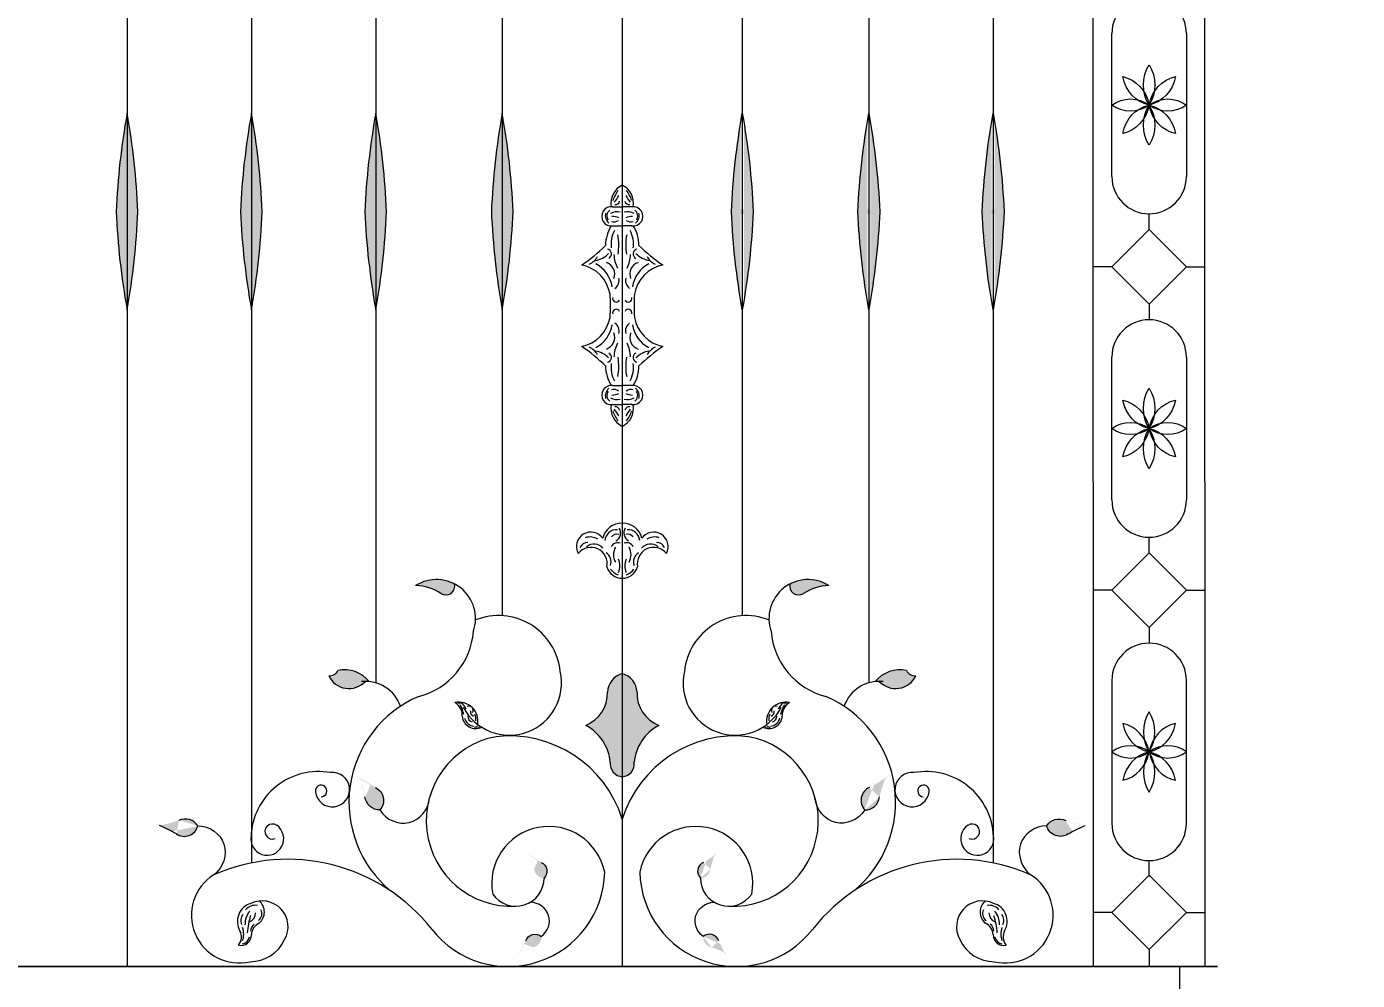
# Model space of a CAD drawing. Header units: inches. Extents: x 16.4 to 39.1, y 11.1 to 26.9.
# Drawn here: x 24.128 to 24.782, y 20.64 to 21.109 of the extents above; entities that cross this region are included whole.
import ezdxf

# ---------------------------------------------------------------- set-up
doc = ezdxf.new("R2010")
doc.units = ezdxf.units.IN
doc.header["$MEASUREMENT"] = 0
doc.styles.get("Standard").update_dxf_attribs({"font": 'arial.ttf'})
doc.dimstyles.get("Standard").update_dxf_attribs({"dimtxt": 0.1, "dimasz": 0.18, "dimexe": 0.18, "dimexo": 0.0625, "dimgap": 0.09, "dimtad": 0, "dimtoh": 1, "dimdec": 4, "dimzin": 0, "dimdsep": 46, "dimtxsty": 'Standard', "dimblk": 'OBLIQUE', "dimcen": 0.09, "dimadec": 0, "dimazin": 0, "dimtfac": 1, "dimtdec": 4, "dimtofl": 0, "dimtmove": 0, "dimatfit": 3, "dimldrblk": 'OBLIQUE', "dimfxl": 1, "dimtolj": 1, "dimtzin": 0, "dimarcsym": 0})

# ---------------------------------------------------------------- blocks, each defined once
blk = doc.blocks.new('_Oblique')
at = {"color": 0, "linetype": 'ByBlock', "lineweight": -2}
blk.add_line((-0.5, -0.5), (0.5, 0.5), dxfattribs=at)
blk = doc.blocks.new('*D5')
at = {"color": 0, "lineweight": -2, "transparency": 16777216}
for p, q in [((24.76922, 21.59037), (25.18957, 21.59037)), ((25.00957, 21.59037), (25.00957, 20.88539)), ((25.00957, 19.59468), (25.00957, 20.29966)), ((24.76922, 19.59468), (25.18957, 19.59468))]:
    blk.add_line(p, q, dxfattribs=at)
at = {"layer": 'Defpoints', "color": 0, "lineweight": 9, "transparency": 16777216}
for p in [(24.70672, 21.59037), (25.00957, 21.59037), (24.70672, 19.59468)]:
    blk.add_point(p, dxfattribs=at)
at = {"color": 0, "lineweight": -2, "transparency": 16777216, "xscale": 0.18, "yscale": 0.18, "zscale": 0.18}
for p, rotation in [((25.00957, 21.59037), 90), ((25.00957, 19.59468), 270)]:
    blk.add_blockref('_Oblique', p, dxfattribs=dict(at, rotation=rotation))
at = {"color": 0, "lineweight": 9, "transparency": 16777216, "insert": (25.00957, 20.59252), "char_height": 0.1, "attachment_point": 5, "rotation": 90}
blk.add_mtext('\\A1;1.9957', dxfattribs=at)

msp = doc.modelspace()

# ---------------------------------------------------------------- hatches: boundary and pattern name
at = {"lineweight": 9}
h = msp.add_hatch(color=256, dxfattribs=at)
edge = h.paths.add_edge_path()
edge.add_ellipse((23.87184, 21.03368), major_axis=(0, -0.33546), ratio=0.92634, start_angle=79.0206, end_angle=87.3324)
edge.add_ellipse((23.87184, 21.00245), major_axis=(0, -0.33546), ratio=0.92634, start_angle=92.6676, end_angle=100.9794)
edge.add_ellipse((24.48197, 21.00245), major_axis=(0, -0.33546), ratio=0.92634, start_angle=259.0206, end_angle=267.3324)
edge.add_ellipse((24.48197, 21.03368), major_axis=(0, -0.33546), ratio=0.92634, start_angle=-87.3324, end_angle=-79.0206)
h = msp.add_hatch(color=256, dxfattribs=at)
edge = h.paths.add_edge_path()
edge.add_ellipse((23.93295, 21.03368), major_axis=(0, -0.33546), ratio=0.92634, start_angle=79.0206, end_angle=87.3324)
edge.add_ellipse((23.93295, 21.00245), major_axis=(0, -0.33546), ratio=0.92634, start_angle=92.6676, end_angle=100.9794)
edge.add_ellipse((24.54308, 21.00245), major_axis=(0, -0.33546), ratio=0.92634, start_angle=259.0206, end_angle=267.3324)
edge.add_ellipse((24.54308, 21.03368), major_axis=(0, -0.33546), ratio=0.92634, start_angle=-87.3324, end_angle=-79.0206)
h = msp.add_hatch(color=256, dxfattribs=at)
edge = h.paths.add_edge_path()
edge.add_ellipse((23.99406, 21.03368), major_axis=(0, -0.33546), ratio=0.92634, start_angle=79.0206, end_angle=87.3324)
edge.add_ellipse((23.99406, 21.00245), major_axis=(0, -0.33546), ratio=0.92634, start_angle=92.6676, end_angle=100.9794)
edge.add_ellipse((24.60419, 21.00245), major_axis=(0, -0.33546), ratio=0.92634, start_angle=259.0206, end_angle=267.3324)
edge.add_ellipse((24.60419, 21.03368), major_axis=(0, -0.33546), ratio=0.92634, start_angle=-87.3324, end_angle=-79.0206)
h = msp.add_hatch(color=256, dxfattribs=at)
edge = h.paths.add_edge_path()
edge.add_ellipse((24.05625, 21.03368), major_axis=(0, -0.33546), ratio=0.92634, start_angle=79.0206, end_angle=87.3324)
edge.add_ellipse((24.05625, 21.00245), major_axis=(0, -0.33546), ratio=0.92634, start_angle=92.6676, end_angle=100.9794)
edge.add_ellipse((24.66638, 21.00245), major_axis=(0, -0.33546), ratio=0.92634, start_angle=259.0206, end_angle=267.3324)
edge.add_ellipse((24.66638, 21.03368), major_axis=(0, -0.33546), ratio=0.92634, start_angle=-87.3324, end_angle=-79.0206)
h = msp.add_hatch(color=256, dxfattribs=at)
edge = h.paths.add_edge_path()
edge.add_ellipse((24.78437, 21.03368), major_axis=(0, -0.33546), ratio=0.92634, start_angle=272.6676, end_angle=280.9794, ccw=False)
edge.add_ellipse((24.78437, 21.00245), major_axis=(0, -0.33546), ratio=0.92634, start_angle=259.0206, end_angle=267.3324, ccw=False)
edge.add_ellipse((24.17424, 21.00245), major_axis=(0, -0.33546), ratio=0.92634, start_angle=92.6676, end_angle=100.9794, ccw=False)
edge.add_ellipse((24.17424, 21.03368), major_axis=(0, -0.33546), ratio=0.92634, start_angle=439.0206, end_angle=447.3324, ccw=False)
h = msp.add_hatch(color=256, dxfattribs=at)
edge = h.paths.add_edge_path()
edge.add_ellipse((24.84656, 21.03368), major_axis=(0, -0.33546), ratio=0.92634, start_angle=272.6676, end_angle=280.9794, ccw=False)
edge.add_ellipse((24.84656, 21.00245), major_axis=(0, -0.33546), ratio=0.92634, start_angle=259.0206, end_angle=267.3324, ccw=False)
edge.add_ellipse((24.23644, 21.00245), major_axis=(0, -0.33546), ratio=0.92634, start_angle=92.6676, end_angle=100.9794, ccw=False)
edge.add_ellipse((24.23644, 21.03368), major_axis=(0, -0.33546), ratio=0.92634, start_angle=439.0206, end_angle=447.3324, ccw=False)
h = msp.add_hatch(color=256, dxfattribs=at)
edge = h.paths.add_edge_path()
edge.add_ellipse((24.90767, 21.03368), major_axis=(0, -0.33546), ratio=0.92634, start_angle=272.6676, end_angle=280.9794, ccw=False)
edge.add_ellipse((24.90767, 21.00245), major_axis=(0, -0.33546), ratio=0.92634, start_angle=259.0206, end_angle=267.3324, ccw=False)
edge.add_ellipse((24.29754, 21.00245), major_axis=(0, -0.33546), ratio=0.92634, start_angle=92.6676, end_angle=100.9794, ccw=False)
edge.add_ellipse((24.29754, 21.03368), major_axis=(0, -0.33546), ratio=0.92634, start_angle=439.0206, end_angle=447.3324, ccw=False)
for points in [[(24.31875, 20.83419, -0.149628), (24.3312, 20.83031, 0.676962), (24.33789, 20.83501, 0.267714)], [(24.50273, 20.83501, 0.676962), (24.50943, 20.83031, -0.149628), (24.52187, 20.83419, 0.267714)], [(24.28056, 20.7925, -0.323701), (24.27606, 20.78991, 0.533353), (24.29402, 20.78713, -0.026856), (24.29598, 20.78703, 0.280105)], [(24.40239, 20.76551, -0.250376), (24.41443, 20.74735, 0.43218), (24.42031, 20.74026), (24.42031, 20.79096, 0.327271), (24.41306, 20.78184, -0.316248)], [(24.42756, 20.78184, 0.327271), (24.42031, 20.79096), (24.42031, 20.74026, 0.43218), (24.4262, 20.74735, -0.250376), (24.43823, 20.76551, -0.316248)], [(24.54464, 20.78703, -0.026856), (24.5466, 20.78713, 0.533353), (24.56457, 20.78991, -0.323701), (24.56006, 20.7925, 0.280105)]]:
    msp.add_hatch(color=256, dxfattribs=at).paths.add_polyline_path(points)
h = msp.add_hatch(color=256, dxfattribs=at)
edge = h.paths.add_edge_path()
edge.add_ellipse((24.23455, 20.71594), major_axis=(0.01267, -0.06465), ratio=0.92634, start_angle=92.4443, end_angle=100.98715, ccw=False)
edge.add_ellipse((24.30059, 20.73126), major_axis=(0.00141, -0.00719), ratio=0.92634, start_angle=266.2634, end_angle=352.1337)
edge.add_ellipse((24.29688, 20.72882), major_axis=(0.00126, -0.00643), ratio=0.92634, start_angle=31.57339, end_angle=149.60817)
edge.add_ellipse((24.32685, 20.79973), major_axis=(0.01392, -0.07108), ratio=0.92634, start_angle=315.79852, end_angle=323.43081, ccw=False)
h = msp.add_hatch(color=256, dxfattribs=at)
edge = h.paths.add_edge_path()
edge.add_ellipse((24.60607, 20.71594), major_axis=(-0.01267, -0.06465), ratio=0.92634, start_angle=259.01285, end_angle=267.5557)
edge.add_ellipse((24.54004, 20.73126), major_axis=(-0.00141, -0.00719), ratio=0.92634, start_angle=7.8663, end_angle=93.7366, ccw=False)
edge.add_ellipse((24.54375, 20.72882), major_axis=(-0.00126, -0.00643), ratio=0.92634, start_angle=210.39183, end_angle=328.42661, ccw=False)
edge.add_ellipse((24.51377, 20.79973), major_axis=(-0.01392, -0.07108), ratio=0.92634, start_angle=36.56919, end_angle=44.20148)
h = msp.add_hatch(color=256, dxfattribs=at)
edge = h.paths.add_edge_path()
edge.add_ellipse((24.18324, 20.77677), major_axis=(0.06156, 0.02347), ratio=0.92634, start_angle=259.01285, end_angle=267.5557)
edge.add_ellipse((24.20521, 20.71264), major_axis=(0.00685, 0.00261), ratio=0.92634, start_angle=7.8663, end_angle=93.7366, ccw=False)
edge.add_ellipse((24.20531, 20.71708), major_axis=(0.00612, 0.00234), ratio=0.92634, start_angle=210.39183, end_angle=328.42661, ccw=False)
edge.add_ellipse((24.16101, 20.65411), major_axis=(0.06768, 0.02581), ratio=0.92634, start_angle=36.56919, end_angle=44.20148)
h = msp.add_hatch(color=256, dxfattribs=at)
edge = h.paths.add_edge_path()
edge.add_ellipse((24.65738, 20.77677), major_axis=(-0.06156, 0.02347), ratio=0.92634, start_angle=92.4443, end_angle=100.98715, ccw=False)
edge.add_ellipse((24.63542, 20.71264), major_axis=(-0.00685, 0.00261), ratio=0.92634, start_angle=266.2634, end_angle=352.1337)
edge.add_ellipse((24.63531, 20.71708), major_axis=(-0.00612, 0.00234), ratio=0.92634, start_angle=31.57339, end_angle=149.60817)
edge.add_ellipse((24.67961, 20.65411), major_axis=(-0.06768, 0.02581), ratio=0.92634, start_angle=315.79852, end_angle=323.43081, ccw=False)
h = msp.add_hatch(color=256, dxfattribs=at)
edge = h.paths.add_edge_path()
edge.add_ellipse((24.33522, 20.68575), major_axis=(0.00798, -0.04542), ratio=0.92634, start_angle=92.4443, end_angle=100.98715, ccw=False)
edge.add_ellipse((24.38164, 20.69556), major_axis=(0.00089, -0.00505), ratio=0.92634, start_angle=266.2634, end_angle=352.1337)
edge.add_ellipse((24.37901, 20.69391), major_axis=(0.00079, -0.00452), ratio=0.92634, start_angle=31.57339, end_angle=149.60817)
edge.add_ellipse((24.40096, 20.74313), major_axis=(0.00877, -0.04994), ratio=0.92634, start_angle=315.79852, end_angle=323.43081, ccw=False)
h = msp.add_hatch(color=256, dxfattribs=at)
edge = h.paths.add_edge_path()
edge.add_ellipse((24.50541, 20.68575), major_axis=(-0.00798, -0.04542), ratio=0.92634, start_angle=259.01285, end_angle=267.5557)
edge.add_ellipse((24.45898, 20.69556), major_axis=(-0.00089, -0.00505), ratio=0.92634, start_angle=7.8663, end_angle=93.7366, ccw=False)
edge.add_ellipse((24.46161, 20.69391), major_axis=(-0.00079, -0.00452), ratio=0.92634, start_angle=210.39183, end_angle=328.42661, ccw=False)
edge.add_ellipse((24.43966, 20.74313), major_axis=(-0.00877, -0.04994), ratio=0.92634, start_angle=36.56919, end_angle=44.20148)
h = msp.add_hatch(color=256, dxfattribs=at)
edge = h.paths.add_edge_path()
edge.add_ellipse((24.38922, 20.61563), major_axis=(0.04456, 0.01188), ratio=0.92634, start_angle=92.4443, end_angle=100.98715, ccw=False)
edge.add_ellipse((24.37543, 20.66103), major_axis=(0.00496, 0.00132), ratio=0.92634, start_angle=266.2634, end_angle=352.1337)
edge.add_ellipse((24.3773, 20.65856), major_axis=(0.00443, 0.00118), ratio=0.92634, start_angle=31.57339, end_angle=149.60817)
edge.add_ellipse((24.32637, 20.67616), major_axis=(0.04899, 0.01306), ratio=0.92634, start_angle=315.79852, end_angle=323.43081, ccw=False)
h = msp.add_hatch(color=256, dxfattribs=at)
edge = h.paths.add_edge_path()
edge.add_ellipse((24.45141, 20.61563), major_axis=(-0.04456, 0.01188), ratio=0.92634, start_angle=259.01285, end_angle=267.5557)
edge.add_ellipse((24.4652, 20.66103), major_axis=(-0.00496, 0.00132), ratio=0.92634, start_angle=7.8663, end_angle=93.7366, ccw=False)
edge.add_ellipse((24.46332, 20.65856), major_axis=(-0.00443, 0.00118), ratio=0.92634, start_angle=210.39183, end_angle=328.42661, ccw=False)
edge.add_ellipse((24.51425, 20.67616), major_axis=(-0.04899, 0.01306), ratio=0.92634, start_angle=36.56919, end_angle=44.20148)

# ---------------------------------------------------------------- linework, layer by layer
for p, q in [((24.17691, 21.49674), (24.17691, 20.64696)), ((24.65132, 21.49674), (24.65184, 20.64696)), ((24.7062, 21.49674), (24.70672, 20.64696)), ((24.42031, 21.41031), (24.42031, 20.64696)), ((24.23802, 21.25713), (24.23802, 20.69791)), ((24.60261, 21.25713), (24.60261, 20.69791)), ((24.29912, 21.22691), (24.29912, 20.78641)), ((24.5415, 21.22691), (24.5415, 20.78641)), ((24.36132, 21.16296), (24.36132, 20.81943)), ((24.47931, 21.16296), (24.47931, 20.81943)), ((24.66097, 21.07038), (24.66097, 21.10552)), ((24.69759, 21.10552), (24.69759, 21.07038)), ((24.66097, 21.03525), (24.66097, 21.07038)), ((24.69759, 21.07038), (24.69759, 21.03525)), ((24.41555, 21.02035), (24.42031, 21.02035)), ((24.42507, 21.02035), (24.42031, 21.02035)), ((24.67928, 21.00921), (24.67928, 21.01694)), ((24.41555, 21.01105), (24.42031, 21.01105)), ((24.42507, 21.01105), (24.42031, 21.01105)), ((24.67928, 21.00921), (24.66097, 20.9909)), ((24.69759, 20.9909), (24.67928, 21.00921)), ((24.66097, 20.9909), (24.65184, 20.9909)), ((24.66097, 20.9909), (24.67928, 20.9726)), ((24.67928, 20.9726), (24.69759, 20.9909)), ((24.69759, 20.9909), (24.70672, 20.9909)), ((24.67928, 20.9726), (24.67928, 20.96487)), ((24.66097, 20.91143), (24.66097, 20.94656)), ((24.69759, 20.94656), (24.69759, 20.91143)), ((24.41555, 20.9325), (24.42031, 20.9325)), ((24.42507, 20.9325), (24.42031, 20.9325)), ((24.41555, 20.9232), (24.42031, 20.9232)), ((24.42507, 20.9232), (24.42031, 20.9232)), ((24.66097, 20.87629), (24.66097, 20.91143)), ((24.69759, 20.91143), (24.69759, 20.87629)), ((24.67928, 20.85026), (24.67928, 20.85798)), ((24.66097, 20.83195), (24.67928, 20.85026)), ((24.67928, 20.85026), (24.69759, 20.83195)), ((24.66097, 20.83195), (24.65184, 20.83195)), ((24.67928, 20.81364), (24.66097, 20.83195)), ((24.69759, 20.83195), (24.67928, 20.81364)), ((24.69759, 20.83195), (24.70672, 20.83195)), ((24.67928, 20.81364), (24.67928, 20.80592)), ((24.66097, 20.78761), (24.66097, 20.75247)), ((24.69759, 20.75247), (24.69759, 20.78761)), ((24.66097, 20.75247), (24.66097, 20.71733)), ((24.69759, 20.71733), (24.69759, 20.75247)), ((24.67928, 20.6913), (24.67928, 20.69902)), ((24.67928, 20.69189), (24.66097, 20.67358)), ((24.69759, 20.67358), (24.67928, 20.69189)), ((24.66097, 20.67358), (24.65184, 20.67358)), ((24.66097, 20.67358), (24.67928, 20.65527)), ((24.67928, 20.65527), (24.69759, 20.67358)), ((24.69759, 20.67358), (24.70672, 20.67358)), ((24.67928, 20.65527), (24.67928, 20.64696)), ((23.53054, 20.64696), (24.71281, 20.64696)), ((24.71281, 20.64696), (24.12167, 20.64696)), ((24.69423, 20.64696), (24.69423, 20.63338))]:
    msp.add_line(p, q, dxfattribs=at)
for centre, radius, start, end in [((24.67928, 21.10552), 0.01831, 0, 180), ((24.42493, 21.02202), 0.01017, 116.99707, 189.18202), ((24.4157, 21.02202), 0.01017, 350.81798, 63.00293), ((24.67928, 21.03525), 0.01831, 180, 0), ((24.43983, 21.01382), 0.02607, 145.89796, 158.27866), ((24.39371, 21.04036), 0.02881, 321.92695, 329.8866), ((24.41698, 21.02357), 0.00208, 259.21662, 349.18542), ((24.42365, 21.02357), 0.00208, 190.81458, 280.78338), ((24.44691, 21.04036), 0.02881, 210.1134, 218.07305), ((24.4008, 21.01382), 0.02607, 21.72134, 34.10204), ((24.41489, 21.0157), 0.0047, 81.91518, 278.08482), ((24.41694, 21.01619), 0.00497, 166.64057, 230.24911), ((24.41614, 21.01592), 0.00342, 125.70232, 215.74177), ((24.41771, 21.01192), 0.00602, 74.51126, 121.73764), ((24.42292, 21.01192), 0.00602, 58.26236, 105.48874), ((24.42573, 21.0157), 0.0047, 261.91518, 98.08482), ((24.42448, 21.01592), 0.00342, 324.25823, 54.29768), ((24.42369, 21.01619), 0.00497, 309.75089, 13.35943), ((24.43001, 21.00139), 0.01792, 147.53682, 180), ((24.4162, 21.01652), 0.00357, 250.75618, 308.6886), ((24.41438, 21.00258), 0.01312, 71.07935, 86.31359), ((24.42625, 21.00258), 0.01312, 93.68641, 108.92065), ((24.42442, 21.01652), 0.00357, 231.3114, 289.24382), ((24.41061, 21.00139), 0.01792, 0, 32.46318), ((24.42834, 21.0021), 0.01355, 151.02965, 188.11693), ((24.39091, 21.00157), 0.0277, 350.66249, 10.50706), ((24.44971, 21.00157), 0.0277, 169.49294, 189.33751), ((24.41228, 21.0021), 0.01355, 351.88307, 28.97035), ((24.35143, 21.0636), 0.08689, 304.32889, 314.27975), ((24.40552, 21.00491), 0.01096, 277.93287, 317.20302), ((24.41252, 20.99721), 0.00246, 297.72333, 76.83361), ((24.42811, 20.99721), 0.00246, 103.16639, 242.27667), ((24.4351, 21.00491), 0.01096, 222.79698, 262.06713), ((24.48919, 21.0636), 0.08689, 225.72025, 235.67111), ((24.39663, 20.97429), 0.01796, 10.316, 77.80117), ((24.40081, 20.99978), 0.00826, 293.56805, 332.04928), ((24.40023, 20.97879), 0.01527, 8.71683, 62.29758), ((24.41045, 20.98728), 0.00615, 339.1679, 70.58629), ((24.43305, 20.99768), 0.01687, 182.38562, 206.47339), ((24.40757, 20.99768), 0.01687, 333.52661, 357.61438), ((24.43018, 20.98728), 0.00615, 109.41371, 200.8321), ((24.44039, 20.97879), 0.01527, 117.70242, 171.28317), ((24.44399, 20.97429), 0.01796, 102.19883, 169.684), ((24.43982, 20.99978), 0.00826, 207.95072, 246.43195), ((24.41399, 20.98426), 0.00478, 304.34347, 13.55907), ((24.42664, 20.98426), 0.00478, 166.44093, 235.65653), ((24.33604, 20.97178), 0.07847, 355.81343, 4.18657), ((24.50458, 20.97178), 0.07847, 175.81343, 184.18657), ((24.41733, 20.97532), 0.00177, 166.2815, 334.86071), ((24.4233, 20.97532), 0.00177, 205.13929, 13.7185), ((24.39663, 20.96926), 0.01796, 282.19883, 349.684), ((24.41733, 20.96823), 0.00177, 25.13929, 193.7185), ((24.4233, 20.96823), 0.00177, 346.2815, 154.86071), ((24.44399, 20.96926), 0.01796, 190.316, 257.80117), ((24.67928, 20.94656), 0.01831, 0, 180), ((24.40023, 20.96477), 0.01527, 297.70242, 351.28317), ((24.41045, 20.95627), 0.00615, 289.41371, 20.8321), ((24.41399, 20.95929), 0.00478, 346.44093, 55.65653), ((24.42664, 20.95929), 0.00478, 124.34347, 193.55907), ((24.43018, 20.95627), 0.00615, 159.1679, 250.58629), ((24.44039, 20.96477), 0.01527, 188.71683, 242.29758), ((24.35143, 20.87996), 0.08689, 45.72025, 55.67111), ((24.40081, 20.94378), 0.00826, 27.95072, 66.43195), ((24.43305, 20.94588), 0.01687, 153.52661, 177.61438), ((24.40757, 20.94588), 0.01687, 2.38562, 26.47339), ((24.48919, 20.87996), 0.08689, 124.32889, 134.27975), ((24.43982, 20.94378), 0.00826, 113.56805, 152.04928), ((24.40552, 20.93864), 0.01096, 42.79698, 82.06713), ((24.41252, 20.94635), 0.00246, 283.16639, 62.27667), ((24.39091, 20.94199), 0.0277, 349.49294, 9.33751), ((24.44971, 20.94199), 0.0277, 170.66249, 190.50706), ((24.42811, 20.94635), 0.00246, 117.72333, 256.83361), ((24.4351, 20.93864), 0.01096, 97.93287, 137.20302), ((24.43001, 20.94217), 0.01792, 180, 212.46318), ((24.42834, 20.94145), 0.01355, 171.88307, 208.97035), ((24.41228, 20.94145), 0.01355, 331.02965, 8.11693), ((24.41061, 20.94217), 0.01792, 327.53682, 0), ((24.41489, 20.92785), 0.0047, 81.91518, 278.08482), ((24.42573, 20.92785), 0.0047, 261.91518, 98.08482), ((24.41694, 20.92737), 0.00497, 129.75089, 193.35943), ((24.41614, 20.92763), 0.00342, 144.25823, 234.29768), ((24.41771, 20.93163), 0.00602, 238.26236, 285.48874), ((24.4162, 20.92703), 0.00357, 51.3114, 109.24382), ((24.41438, 20.94097), 0.01312, 273.68641, 288.92065), ((24.42292, 20.93163), 0.00602, 254.51126, 301.73764), ((24.42625, 20.94097), 0.01312, 251.07935, 266.31359), ((24.42442, 20.92703), 0.00357, 70.75618, 128.6886), ((24.42448, 20.92763), 0.00342, 305.70232, 35.74177), ((24.42369, 20.92737), 0.00497, 346.64057, 50.24911), ((24.42493, 20.92153), 0.01017, 170.81798, 243.00293), ((24.43983, 20.92973), 0.02607, 201.72134, 214.10204), ((24.39371, 20.90319), 0.02881, 30.1134, 38.07305), ((24.41698, 20.91998), 0.00208, 10.81458, 100.78338), ((24.4157, 20.92153), 0.01017, 296.99707, 9.18202), ((24.42365, 20.91998), 0.00208, 79.21662, 169.18542), ((24.44691, 20.90319), 0.02881, 141.92695, 149.8866), ((24.4008, 20.92973), 0.02607, 325.89796, 338.27866), ((24.67928, 20.87629), 0.01831, 180, 0), ((24.40491, 20.85338), 0.00713, 35.63429, 207.98753), ((24.42001, 20.85532), 0.00956, 88.17776, 166.60502), ((24.4176, 20.85578), 0.00591, 86.40755, 174.76156), ((24.41501, 20.86016), 0.0045, 299.48746, 31.14217), ((24.42062, 20.85532), 0.00956, 13.39498, 91.82224), ((24.42561, 20.86016), 0.0045, 148.85783, 240.51254), ((24.42302, 20.85578), 0.00591, 5.23844, 93.59245), ((24.43571, 20.85338), 0.00713, 332.01247, 144.36571), ((24.40332, 20.85119), 0.00417, 88.03375, 155.75232), ((24.40445, 20.85103), 0.00709, 57.11674, 109.15155), ((24.40642, 20.84906), 0.00561, 38.19864, 131.3241), ((24.41805, 20.85173), 0.00356, 69.25604, 151.61951), ((24.41751, 20.85642), 0.00307, 69.73559, 144.95194), ((24.42369, 20.84933), 0.00769, 150.48839, 208.36612), ((24.42257, 20.85173), 0.00356, 28.38049, 110.74396), ((24.42312, 20.85642), 0.00307, 35.04806, 110.26441), ((24.41693, 20.84933), 0.00769, 331.63388, 29.51161), ((24.4342, 20.84906), 0.00561, 48.6759, 141.80136), ((24.43618, 20.85103), 0.00709, 70.84845, 122.88326), ((24.43731, 20.85119), 0.00417, 24.24768, 91.96625), ((24.40487, 20.84492), 0.00808, 348.91856, 140.70828), ((24.40939, 20.8458), 0.00543, 342.00348, 57.3261), ((24.41049, 20.84384), 0.0086, 338.55334, 22.76329), ((24.43013, 20.84384), 0.0086, 157.23671, 201.44666), ((24.43124, 20.8458), 0.00543, 122.6739, 197.99652), ((24.43576, 20.84492), 0.00808, 39.29172, 191.08144), ((24.42045, 20.84581), 0.00803, 197.69544, 269.01811), ((24.42046, 20.84631), 0.00712, 213.92547, 252.72751), ((24.42017, 20.84581), 0.00803, 270.98189, 342.30456), ((24.42016, 20.84631), 0.00712, 287.27249, 326.07453), ((24.32903, 20.81801), 0.01917, 340.95587, 122.42809), ((24.31863, 20.81191), 0.02228, 55.66157, 89.70118), ((24.3336, 20.834), 0.0044, 236.90688, 13.2929), ((24.51159, 20.81801), 0.01917, 57.57191, 199.04413), ((24.50702, 20.834), 0.0044, 166.7071, 303.09312), ((24.52199, 20.81191), 0.02228, 90.29882, 124.33843), ((24.35949, 20.78905), 0.03043, 5.55871, 111.80468), ((24.48113, 20.78905), 0.03043, 68.19532, 174.44129), ((24.31136, 20.81451), 0.0359, 284.32557, 355.58825), ((24.52927, 20.81451), 0.0359, 184.41175, 255.67443), ((24.67928, 20.78761), 0.01831, 0, 180), ((24.27652, 20.79432), 0.00443, 263.99196, 335.73927), ((24.28597, 20.79455), 0.01095, 205.07052, 317.36397), ((24.28377, 20.77708), 0.01575, 39.17633, 101.7677), ((24.36483, 20.78627), 0.0256, 207.55589, 12.9412), ((24.42291, 20.78146), 0.00985, 105.2759, 177.7629), ((24.41772, 20.78146), 0.00985, 2.2371, 74.7241), ((24.47579, 20.78627), 0.0256, 167.0588, 332.44411), ((24.55685, 20.77708), 0.01575, 78.2323, 140.82367), ((24.55465, 20.79455), 0.01095, 222.63603, 334.92948), ((24.5641, 20.79432), 0.00443, 204.26073, 276.00804), ((24.29402, 20.76886), 0.01828, 19.27251, 95.88198), ((24.39611, 20.78127), 0.01697, 291.74865, 1.94647), ((24.44452, 20.78127), 0.01697, 178.05353, 248.25135), ((24.5466, 20.76886), 0.01828, 84.11802, 160.72749), ((24.34253, 20.72775), 0.05656, 113.20624, 230.55669), ((24.34003, 20.76752), 0.00936, 350.37096, 101.97889), ((24.3347, 20.77055), 0.007, 355.12637, 61.04716), ((24.34034, 20.77261), 0.00388, 62.22941, 103.3488), ((24.32518, 20.76697), 0.01769, 12.43293, 29.06107), ((24.33937, 20.77186), 0.00457, 20.24344, 58.73518), ((24.345, 20.77288), 0.00205, 329.36522, 115.01473), ((24.50059, 20.76752), 0.00936, 78.02111, 189.62904), ((24.49562, 20.77288), 0.00205, 64.98527, 210.63478), ((24.50125, 20.77186), 0.00457, 121.26482, 159.75656), ((24.51544, 20.76697), 0.01769, 150.93893, 167.56707), ((24.50028, 20.77261), 0.00388, 76.6512, 117.77059), ((24.50593, 20.77055), 0.007, 118.95284, 184.87363), ((24.4981, 20.72775), 0.05656, 309.44331, 66.79376), ((24.34818, 20.77046), 0.00652, 184.40916, 296.97049), ((24.34792, 20.77031), 0.00523, 193.32274, 264.46083), ((24.34716, 20.76993), 0.00279, 179.4318, 256.15369), ((24.34788, 20.77223), 0.00225, 169.12726, 251.7021), ((24.34226, 20.76854), 0.00608, 351.72137, 24.38819), ((24.49245, 20.77046), 0.00652, 243.02951, 355.59084), ((24.49836, 20.76854), 0.00608, 155.61181, 188.27863), ((24.4927, 20.77031), 0.00523, 275.53917, 346.67726), ((24.49274, 20.77223), 0.00225, 288.2979, 10.87274), ((24.49346, 20.76993), 0.00279, 283.84631, 0.5682), ((24.34657, 20.76895), 0.00454, 284.32915, 304.3275), ((24.34905, 20.76551), 0.00134, 249.47035, 322.73598), ((24.39142, 20.74517), 0.02311, 5.4285, 61.65454), ((24.4492, 20.74517), 0.02311, 118.34546, 174.5715), ((24.49157, 20.76551), 0.00134, 217.26402, 290.52965), ((24.49406, 20.76895), 0.00454, 235.6725, 255.67085), ((24.36604, 20.71861), 0.04206, 100.62652, 272.70993), ((24.36469, 20.70205), 0.05826, 17.32374, 96.31828), ((24.47593, 20.70205), 0.05826, 83.68172, 162.67626), ((24.47458, 20.71861), 0.04206, 267.29007, 79.37348), ((24.27102, 20.70961), 0.03322, 79.78983, 177.72179), ((24.27784, 20.73391), 0.00845, 187.35171, 96.32682), ((24.42071, 20.74658), 0.00633, 172.93762, 266.42982), ((24.41992, 20.74658), 0.00633, 273.57018, 7.06238), ((24.56278, 20.73391), 0.00845, 83.67318, 352.64829), ((24.5696, 20.70961), 0.03322, 2.27821, 100.21017), ((24.27226, 20.73329), 0.00284, 271.72444, 189.52784), ((24.56837, 20.73329), 0.00284, 350.47216, 268.27556), ((24.2458, 20.70977), 0.00811, 169.63212, 54.64938), ((24.24836, 20.71333), 0.00371, 55.12417, 292.15099), ((24.38419, 20.68778), 0.02805, 11.42902, 190.67932), ((24.45643, 20.68778), 0.02805, 349.32068, 168.57098), ((24.59483, 20.70977), 0.00811, 125.35062, 10.36788), ((24.59226, 20.71333), 0.00371, 247.84901, 124.87583), ((24.67928, 20.71733), 0.01831, 180, 0), ((24.25583, 20.60937), 0.09031, 38.1822, 113.65864), ((24.5848, 20.60937), 0.09031, 66.34136, 141.8178), ((24.23198, 20.67218), 0.02346, 121.89097, 283.30334), ((24.36423, 20.69444), 0.04748, 218.00493, 358.67506), ((24.36803, 20.69045), 0.01385, 214.61731, 359.96265), ((24.4764, 20.69444), 0.04748, 181.32494, 321.99507), ((24.47259, 20.69045), 0.01385, 180.03735, 325.38269), ((24.60864, 20.67218), 0.02346, 256.69666, 58.10903), ((24.24026, 20.66921), 0.00915, 105.56335, 210.63308), ((24.2401, 20.67053), 0.00656, 82.30663, 138.55387), ((24.24329, 20.66653), 0.01274, 330.37046, 115.52587), ((24.23728, 20.67376), 0.00711, 309.73055, 49.83511), ((24.59733, 20.66653), 0.01274, 64.47413, 209.62954), ((24.60334, 20.67376), 0.00711, 130.16489, 230.26945), ((24.60053, 20.67053), 0.00656, 41.44613, 97.69337), ((24.60037, 20.66921), 0.00915, 329.36692, 74.43665), ((24.23747, 20.6696), 0.00471, 141.99154, 204.36383), ((24.24464, 20.66785), 0.00978, 139.21621, 181.7383), ((24.28829, 20.65815), 0.0526, 164.70174, 174.04668), ((24.23516, 20.67349), 0.00492, 296.31099, 358.2594), ((24.23934, 20.67293), 0.00389, 302.76053, 29.96777), ((24.60128, 20.67293), 0.00389, 150.03223, 237.23947), ((24.60547, 20.67349), 0.00492, 181.7406, 243.68901), ((24.55233, 20.65815), 0.0526, 5.95332, 15.29826), ((24.59598, 20.66785), 0.00978, 358.2617, 40.78379), ((24.60315, 20.6696), 0.00471, 335.63617, 38.00846), ((24.2267, 20.66159), 0.00641, 320.73612, 27.54593), ((24.22507, 20.66297), 0.00917, 339.21222, 19.84112), ((24.24209, 20.6642), 0.00444, 126.60171, 178.86021), ((24.24444, 20.6624), 0.00645, 113.91336, 177.78095), ((24.59618, 20.6624), 0.00645, 2.21905, 66.08664), ((24.59853, 20.6642), 0.00444, 1.13979, 53.39829), ((24.61555, 20.66297), 0.00917, 160.15888, 200.78778), ((24.61393, 20.66159), 0.00641, 152.45407, 219.26388), ((24.2329, 20.66247), 0.0051, 255.92827, 1.93593), ((24.23261, 20.66261), 0.00465, 282.89712, 346.19385), ((24.23738, 20.66802), 0.01868, 270, 335.36727), ((24.60324, 20.66802), 0.01868, 204.63273, 270), ((24.60772, 20.66247), 0.0051, 178.06407, 284.07173), ((24.60801, 20.66261), 0.00465, 193.80615, 257.10288)]:
    msp.add_arc(centre, radius, start, end, dxfattribs=at)
at = {"lineweight": 9, "extrusion": (0, 0, -1)}
for centre, major_axis, start_param, end_param in [((24.69294, 21.08027), (0, 0.01775), 4.121913, 5.302865), ((24.66562, 21.08027), (0, 0.01775), 0.98032, 2.161272), ((24.66315, 21.06695), (0, 0.01775), 0.194922, 1.375874), ((24.68246, 21.0878), (0, 0.01775), 3.336515, 4.517467), ((24.69541, 21.06695), (0, 0.01775), -1.375874, -0.194922), ((24.67609, 21.0878), (0, 0.01775), 1.765718, 2.946671), ((24.67012, 21.05564), (0, 0.01775), -0.590476, 0.590476), ((24.67012, 21.08513), (0, 0.01775), 2.551117, 3.732069), ((24.68246, 21.05297), (0, 0.01775), -1.375874, -0.194922), ((24.66315, 21.07382), (0, 0.01775), 1.765718, 2.946671), ((24.69294, 21.0605), (0, 0.01775), 4.121913, 5.302865), ((24.68843, 21.05564), (0, 0.01775), -0.590476, 0.590476), ((24.68843, 21.08513), (0, 0.01775), 2.551117, 3.732069), ((24.67609, 21.05297), (0, 0.01775), 0.194922, 1.375874), ((24.69541, 21.07382), (0, 0.01775), 3.336515, 4.517467), ((24.66562, 21.0605), (0, 0.01775), 0.98032, 2.161272), ((24.78437, 21.00245), (0, 0.33546), -1.524238, -1.37917), ((24.17424, 21.00245), (0, 0.33546), 1.37917, 1.524238), ((24.84656, 21.00245), (0, 0.33546), -1.524238, -1.37917), ((24.23644, 21.00245), (0, 0.33546), 1.37917, 1.524238), ((24.90767, 21.00245), (0, 0.33546), -1.524238, -1.37917), ((24.29754, 21.00245), (0, 0.33546), 1.37917, 1.524238), ((24.78437, 21.03368), (0, 0.33546), 4.520762, 4.665831), ((24.17424, 21.03368), (0, 0.33546), 1.617355, 1.762423), ((24.84656, 21.03368), (0, 0.33546), 4.520762, 4.665831), ((24.23644, 21.03368), (0, 0.33546), 1.617355, 1.762423), ((24.90767, 21.03368), (0, 0.33546), 4.520762, 4.665831), ((24.29754, 21.03368), (0, 0.33546), 1.617355, 1.762423), ((24.66315, 20.90799), (0, 0.01775), 0.194922, 1.375874), ((24.68246, 20.92884), (0, 0.01775), 3.336515, 4.517467), ((24.69294, 20.92131), (0, 0.01775), 4.121913, 5.302865), ((24.66562, 20.92131), (0, 0.01775), 0.98032, 2.161272), ((24.69541, 20.90799), (0, 0.01775), -1.375874, -0.194922), ((24.67609, 20.92884), (0, 0.01775), 1.765718, 2.946671), ((24.67012, 20.89668), (0, 0.01775), -0.590476, 0.590476), ((24.68843, 20.89668), (0, 0.01775), -0.590476, 0.590476), ((24.67012, 20.92617), (0, 0.01775), 2.551117, 3.732069), ((24.68246, 20.89401), (0, 0.01775), -1.375874, -0.194922), ((24.66315, 20.91486), (0, 0.01775), 1.765718, 2.946671), ((24.69294, 20.90154), (0, 0.01775), 4.121913, 5.302865), ((24.68843, 20.92617), (0, 0.01775), 2.551117, 3.732069), ((24.67609, 20.89401), (0, 0.01775), 0.194922, 1.375874), ((24.69541, 20.91486), (0, 0.01775), 3.336515, 4.517467), ((24.66562, 20.90154), (0, 0.01775), 0.98032, 2.161272), ((24.30059, 20.73126), (-0.00141, 0.00719), 3.278886, 4.777605), ((24.29688, 20.72882), (-0.00126, 0.00643), 0.530437, 2.590533), ((24.52848, 20.73203), (0.00281, 0.01433), 1.978765, 4.388506), ((24.21067, 20.70243), (0.01365, 0.0052), -1.162827, 1.246914), ((24.63542, 20.71264), (-0.00685, 0.00261), 0.137293, 1.636012), ((24.63531, 20.71708), (-0.00612, 0.00234), 3.67203, 5.732126), ((24.67961, 20.65411), (-0.06768, 0.02581), 0.638253, 0.771461), ((24.37901, 20.69391), (-0.00079, 0.00452), 0.530437, 2.590533), ((24.46628, 20.66907), (-0.00988, 0.00263), -1.162827, 1.246914), ((24.3773, 20.65856), (0.00443, 0.00118), 3.67203, 5.732126)]:
    msp.add_ellipse(centre, major_axis=major_axis, ratio=0.92634, start_param=start_param, end_param=end_param, dxfattribs=at)
at = {"lineweight": 9}
for centre, major_axis, start_param, end_param in [((24.48197, 21.00245), (0, 0.33546), 1.37917, 1.524238), ((23.87184, 21.00245), (0, 0.33546), -1.524238, -1.37917), ((24.54308, 21.00245), (0, 0.33546), 1.37917, 1.524238), ((23.93295, 21.00245), (0, 0.33546), -1.524238, -1.37917), ((24.60419, 21.00245), (0, 0.33546), 1.37917, 1.524238), ((23.99406, 21.00245), (0, 0.33546), -1.524238, -1.37917), ((24.66638, 21.00245), (0, 0.33546), 1.37917, 1.524238), ((24.05625, 21.00245), (0, 0.33546), -1.524238, -1.37917), ((24.48197, 21.03368), (0, 0.33546), 1.617355, 1.762423), ((23.87184, 21.03368), (0, 0.33546), 4.520762, 4.665831), ((24.54308, 21.03368), (0, 0.33546), 1.617355, 1.762423), ((23.93295, 21.03368), (0, 0.33546), 4.520762, 4.665831), ((24.60419, 21.03368), (0, 0.33546), 1.617355, 1.762423), ((23.99406, 21.03368), (0, 0.33546), 4.520762, 4.665831), ((24.66638, 21.03368), (0, 0.33546), 1.617355, 1.762423), ((24.05625, 21.03368), (0, 0.33546), 4.520762, 4.665831), ((24.69294, 20.76235), (0, 0.01775), 0.98032, 2.161272), ((24.66562, 20.76235), (0, 0.01775), 4.121913, 5.302865), ((24.66315, 20.74903), (0, 0.01775), -1.375874, -0.194922), ((24.68246, 20.76988), (0, 0.01775), 1.765718, 2.946671), ((24.69541, 20.74903), (0, 0.01775), 0.194922, 1.375874), ((24.67609, 20.76988), (0, 0.01775), 3.336515, 4.517467), ((24.67012, 20.73772), (0, 0.01775), -0.590476, 0.590476), ((24.68843, 20.73772), (0, 0.01775), -0.590476, 0.590476), ((24.67012, 20.76721), (0, 0.01775), 2.551117, 3.732069), ((24.68246, 20.73505), (0, 0.01775), 0.194922, 1.375874), ((24.66315, 20.75591), (0, 0.01775), 3.336515, 4.517467), ((24.69294, 20.74259), (0, 0.01775), 0.98032, 2.161272), ((24.67609, 20.73505), (0, 0.01775), -1.375874, -0.194922), ((24.69541, 20.75591), (0, 0.01775), 1.765718, 2.946671), ((24.66562, 20.74259), (0, 0.01775), 4.121913, 5.302865), ((24.68843, 20.76721), (0, 0.01775), 2.551117, 3.732069), ((24.31215, 20.73203), (-0.00281, 0.01433), 1.978765, 4.388506), ((24.54375, 20.72882), (0.00126, 0.00643), 0.530437, 2.590533), ((24.54004, 20.73126), (0.00141, 0.00719), 3.278886, 4.777605), ((24.16101, 20.65411), (0.06768, 0.02581), 0.638253, 0.771461), ((24.20531, 20.71708), (0.00612, 0.00234), 3.67203, 5.732126), ((24.20521, 20.71264), (0.00685, 0.00261), 0.137293, 1.636012), ((24.62995, 20.70243), (-0.01365, 0.0052), -1.162827, 1.246914), ((24.46161, 20.69391), (0.00079, 0.00452), 0.530437, 2.590533), ((24.37435, 20.66907), (0.00988, 0.00263), -1.162827, 1.246914), ((24.46332, 20.65856), (-0.00443, 0.00118), 3.67203, 5.732126)]:
    msp.add_ellipse(centre, major_axis=major_axis, ratio=0.92634, start_param=start_param, end_param=end_param, dxfattribs=at)

# ---------------------------------------------------------------- dimensions: what is measured, and where the dimension line sits
at = {"color": 41, "lineweight": 9, "true_color": 0xf4ee51}
dim = msp.add_linear_dim(base=(25.00957, 21.59037), p1=(24.70672, 19.59468), p2=(24.70672, 21.59037), angle=90, dimstyle='Standard', dxfattribs=at)
dim.commit()
dim.dimension.update_dxf_attribs({"geometry": '*D5', "text_midpoint": (25.00957, 20.59252)})

doc.saveas('drawing.dxf')
